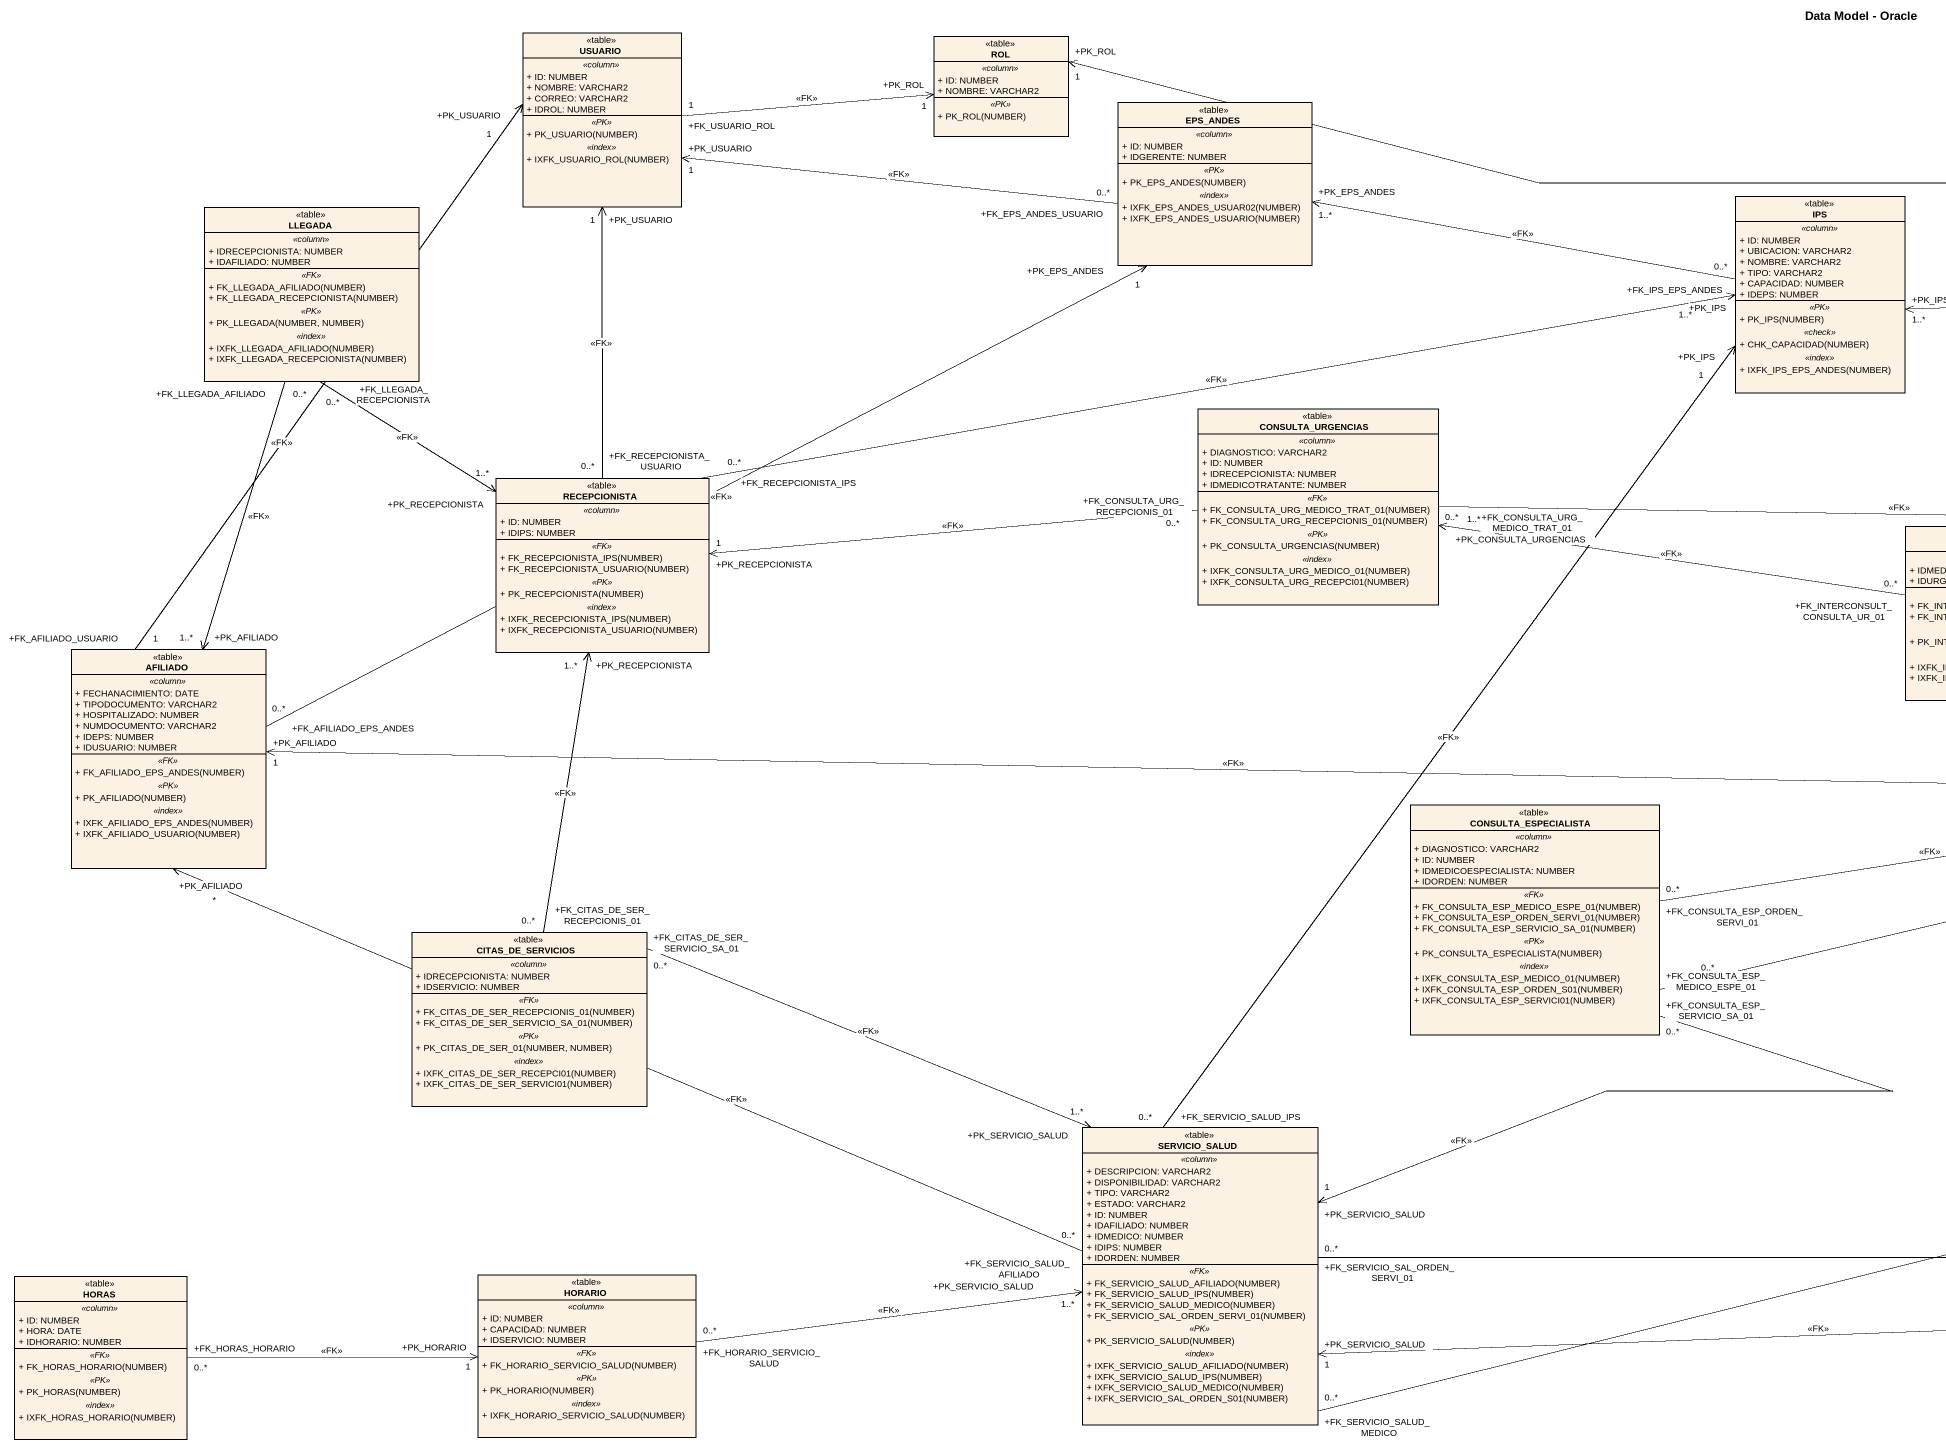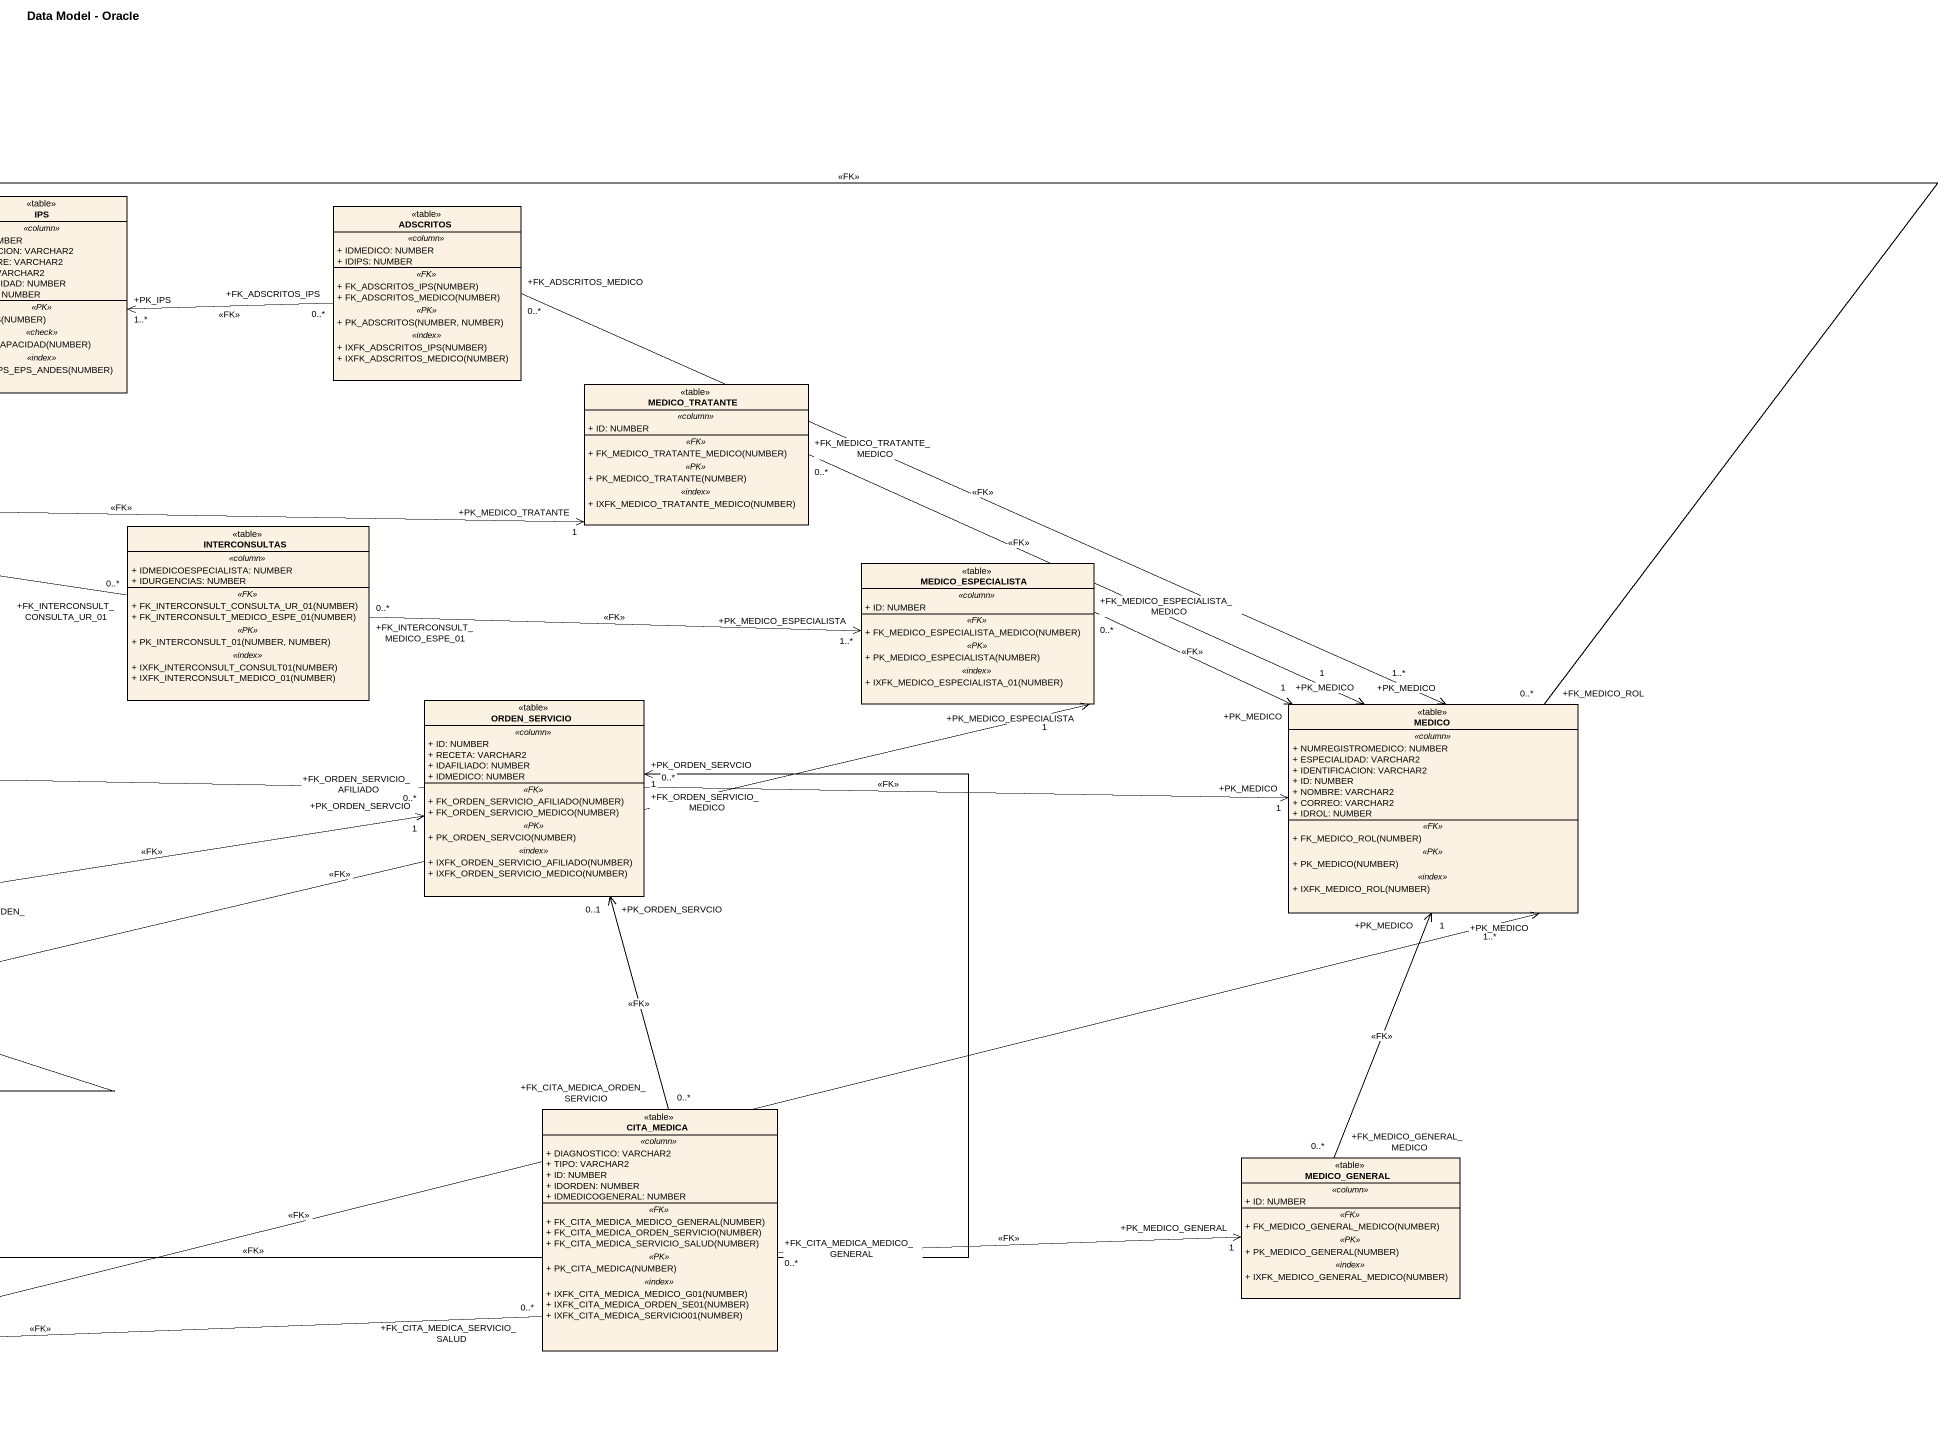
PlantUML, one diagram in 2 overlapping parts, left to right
@startuml
title Data Model - Oracle
hide circle
hide empty members
skinparam classAttributeIconSize 0
class USUARIO <<table>> #FCF2E3 {
  .. <<column>> ..
  + ID: NUMBER
  + NOMBRE: VARCHAR2
  + CORREO: VARCHAR2
  + IDROL: NUMBER
  .. <<PK>> ..
  + PK_USUARIO(NUMBER)
  .. <<index>> ..
  + IXFK_USUARIO_ROL(NUMBER)
}
class ROL <<table>> #FCF2E3 {
  .. <<column>> ..
  + ID: NUMBER
  + NOMBRE: VARCHAR2
  .. <<PK>> ..
  + PK_ROL(NUMBER)
}
class EPS_ANDES <<table>> #FCF2E3 {
  .. <<column>> ..
  + ID: NUMBER
  + IDGERENTE: NUMBER
  .. <<PK>> ..
  + PK_EPS_ANDES(NUMBER)
  .. <<index>> ..
  + IXFK_EPS_ANDES_USUAR02(NUMBER)
  + IXFK_EPS_ANDES_USUARIO(NUMBER)
}
class LLEGADA <<table>> #FCF2E3 {
  .. <<column>> ..
  + IDRECEPCIONISTA: NUMBER
  + IDAFILIADO: NUMBER
  .. <<FK>> ..
  + FK_LLEGADA_AFILIADO(NUMBER)
  + FK_LLEGADA_RECEPCIONISTA(NUMBER)
  .. <<PK>> ..
  + PK_LLEGADA(NUMBER, NUMBER)
  .. <<index>> ..
  + IXFK_LLEGADA_AFILIADO(NUMBER)
  + IXFK_LLEGADA_RECEPCIONISTA(NUMBER)
}
class IPS <<table>> #FCF2E3 {
  .. <<column>> ..
  + ID: NUMBER
  + UBICACION: VARCHAR2
  + NOMBRE: VARCHAR2
  + TIPO: VARCHAR2
  + CAPACIDAD: NUMBER
  + IDEPS: NUMBER
  .. <<PK>> ..
  + PK_IPS(NUMBER)
  .. <<check>> ..
  + CHK_CAPACIDAD(NUMBER)
  .. <<index>> ..
  + IXFK_IPS_EPS_ANDES(NUMBER)
}
class ADSCRITOS <<table>> #FCF2E3 {
  .. <<column>> ..
  + IDMEDICO: NUMBER
  + IDIPS: NUMBER
  .. <<FK>> ..
  + FK_ADSCRITOS_IPS(NUMBER)
  + FK_ADSCRITOS_MEDICO(NUMBER)
  .. <<PK>> ..
  + PK_ADSCRITOS(NUMBER, NUMBER)
  .. <<index>> ..
  + IXFK_ADSCRITOS_IPS(NUMBER)
  + IXFK_ADSCRITOS_MEDICO(NUMBER)
}
class CONSULTA_URGENCIAS <<table>> #FCF2E3 {
  .. <<column>> ..
  + DIAGNOSTICO: VARCHAR2
  + ID: NUMBER
  + IDRECEPCIONISTA: NUMBER
  + IDMEDICOTRATANTE: NUMBER
  .. <<FK>> ..
  + FK_CONSULTA_URG_MEDICO_TRAT_01(NUMBER)
  + FK_CONSULTA_URG_RECEPCIONIS_01(NUMBER)
  .. <<PK>> ..
  + PK_CONSULTA_URGENCIAS(NUMBER)
  .. <<index>> ..
  + IXFK_CONSULTA_URG_MEDICO_01(NUMBER)
  + IXFK_CONSULTA_URG_RECEPCI01(NUMBER)
}
class MEDICO_TRATANTE <<table>> #FCF2E3 {
  .. <<column>> ..
  + ID: NUMBER
  .. <<FK>> ..
  + FK_MEDICO_TRATANTE_MEDICO(NUMBER)
  .. <<PK>> ..
  + PK_MEDICO_TRATANTE(NUMBER)
  .. <<index>> ..
  + IXFK_MEDICO_TRATANTE_MEDICO(NUMBER)
}
class RECEPCIONISTA <<table>> #FCF2E3 {
  .. <<column>> ..
  + ID: NUMBER
  + IDIPS: NUMBER
  .. <<FK>> ..
  + FK_RECEPCIONISTA_IPS(NUMBER)
  + FK_RECEPCIONISTA_USUARIO(NUMBER)
  .. <<PK>> ..
  + PK_RECEPCIONISTA(NUMBER)
  .. <<index>> ..
  + IXFK_RECEPCIONISTA_IPS(NUMBER)
  + IXFK_RECEPCIONISTA_USUARIO(NUMBER)
}
class INTERCONSULTAS <<table>> #FCF2E3 {
  .. <<column>> ..
  + IDMEDICOESPECIALISTA: NUMBER
  + IDURGENCIAS: NUMBER
  .. <<FK>> ..
  + FK_INTERCONSULT_CONSULTA_UR_01(NUMBER)
  + FK_INTERCONSULT_MEDICO_ESPE_01(NUMBER)
  .. <<PK>> ..
  + PK_INTERCONSULT_01(NUMBER, NUMBER)
  .. <<index>> ..
  + IXFK_INTERCONSULT_CONSULT01(NUMBER)
  + IXFK_INTERCONSULT_MEDICO_01(NUMBER)
}
class MEDICO_ESPECIALISTA <<table>> #FCF2E3 {
  .. <<column>> ..
  + ID: NUMBER
  .. <<FK>> ..
  + FK_MEDICO_ESPECIALISTA_MEDICO(NUMBER)
  .. <<PK>> ..
  + PK_MEDICO_ESPECIALISTA(NUMBER)
  .. <<index>> ..
  + IXFK_MEDICO_ESPECIALISTA_01(NUMBER)
}
class AFILIADO <<table>> #FCF2E3 {
  .. <<column>> ..
  + FECHANACIMIENTO: DATE
  + TIPODOCUMENTO: VARCHAR2
  + HOSPITALIZADO: NUMBER
  + NUMDOCUMENTO: VARCHAR2
  + IDEPS: NUMBER
  + IDUSUARIO: NUMBER
  .. <<FK>> ..
  + FK_AFILIADO_EPS_ANDES(NUMBER)
  .. <<PK>> ..
  + PK_AFILIADO(NUMBER)
  .. <<index>> ..
  + IXFK_AFILIADO_EPS_ANDES(NUMBER)
  + IXFK_AFILIADO_USUARIO(NUMBER)
}
class ORDEN_SERVICIO <<table>> #FCF2E3 {
  .. <<column>> ..
  + ID: NUMBER
  + RECETA: VARCHAR2
  + IDAFILIADO: NUMBER
  + IDMEDICO: NUMBER
  .. <<FK>> ..
  + FK_ORDEN_SERVICIO_AFILIADO(NUMBER)
  + FK_ORDEN_SERVICIO_MEDICO(NUMBER)
  .. <<PK>> ..
  + PK_ORDEN_SERVCIO(NUMBER)
  .. <<index>> ..
  + IXFK_ORDEN_SERVICIO_AFILIADO(NUMBER)
  + IXFK_ORDEN_SERVICIO_MEDICO(NUMBER)
}
class MEDICO <<table>> #FCF2E3 {
  .. <<column>> ..
  + NUMREGISTROMEDICO: NUMBER
  + ESPECIALIDAD: VARCHAR2
  + IDENTIFICACION: VARCHAR2
  + ID: NUMBER
  + NOMBRE: VARCHAR2
  + CORREO: VARCHAR2
  + IDROL: NUMBER
  .. <<FK>> ..
  + FK_MEDICO_ROL(NUMBER)
  .. <<PK>> ..
  + PK_MEDICO(NUMBER)
  .. <<index>> ..
  + IXFK_MEDICO_ROL(NUMBER)
}
class CONSULTA_ESPECIALISTA <<table>> #FCF2E3 {
  .. <<column>> ..
  + DIAGNOSTICO: VARCHAR2
  + ID: NUMBER
  + IDMEDICOESPECIALISTA: NUMBER
  + IDORDEN: NUMBER
  .. <<FK>> ..
  + FK_CONSULTA_ESP_MEDICO_ESPE_01(NUMBER)
  + FK_CONSULTA_ESP_ORDEN_SERVI_01(NUMBER)
  + FK_CONSULTA_ESP_SERVICIO_SA_01(NUMBER)
  .. <<PK>> ..
  + PK_CONSULTA_ESPECIALISTA(NUMBER)
  .. <<index>> ..
  + IXFK_CONSULTA_ESP_MEDICO_01(NUMBER)
  + IXFK_CONSULTA_ESP_ORDEN_S01(NUMBER)
  + IXFK_CONSULTA_ESP_SERVICI01(NUMBER)
}
class CITAS_DE_SERVICIOS <<table>> #FCF2E3 {
  .. <<column>> ..
  + IDRECEPCIONISTA: NUMBER
  + IDSERVICIO: NUMBER
  .. <<FK>> ..
  + FK_CITAS_DE_SER_RECEPCIONIS_01(NUMBER)
  + FK_CITAS_DE_SER_SERVICIO_SA_01(NUMBER)
  .. <<PK>> ..
  + PK_CITAS_DE_SER_01(NUMBER, NUMBER)
  .. <<index>> ..
  + IXFK_CITAS_DE_SER_RECEPCI01(NUMBER)
  + IXFK_CITAS_DE_SER_SERVICI01(NUMBER)
}
class CITA_MEDICA <<table>> #FCF2E3 {
  .. <<column>> ..
  + DIAGNOSTICO: VARCHAR2
  + TIPO: VARCHAR2
  + ID: NUMBER
  + IDORDEN: NUMBER
  + IDMEDICOGENERAL: NUMBER
  .. <<FK>> ..
  + FK_CITA_MEDICA_MEDICO_GENERAL(NUMBER)
  + FK_CITA_MEDICA_ORDEN_SERVICIO(NUMBER)
  + FK_CITA_MEDICA_SERVICIO_SALUD(NUMBER)
  .. <<PK>> ..
  + PK_CITA_MEDICA(NUMBER)
  .. <<index>> ..
  + IXFK_CITA_MEDICA_MEDICO_G01(NUMBER)
  + IXFK_CITA_MEDICA_ORDEN_SE01(NUMBER)
  + IXFK_CITA_MEDICA_SERVICIO01(NUMBER)
}
class SERVICIO_SALUD <<table>> #FCF2E3 {
  .. <<column>> ..
  + DESCRIPCION: VARCHAR2
  + DISPONIBILIDAD: VARCHAR2
  + TIPO: VARCHAR2
  + ESTADO: VARCHAR2
  + ID: NUMBER
  + IDAFILIADO: NUMBER
  + IDMEDICO: NUMBER
  + IDIPS: NUMBER
  + IDORDEN: NUMBER
  .. <<FK>> ..
  + FK_SERVICIO_SALUD_AFILIADO(NUMBER)
  + FK_SERVICIO_SALUD_IPS(NUMBER)
  + FK_SERVICIO_SALUD_MEDICO(NUMBER)
  + FK_SERVICIO_SAL_ORDEN_SERVI_01(NUMBER)
  .. <<PK>> ..
  + PK_SERVICIO_SALUD(NUMBER)
  .. <<index>> ..
  + IXFK_SERVICIO_SALUD_AFILIADO(NUMBER)
  + IXFK_SERVICIO_SALUD_IPS(NUMBER)
  + IXFK_SERVICIO_SALUD_MEDICO(NUMBER)
  + IXFK_SERVICIO_SAL_ORDEN_S01(NUMBER)
}
class MEDICO_GENERAL <<table>> #FCF2E3 {
  .. <<column>> ..
  + ID: NUMBER
  .. <<FK>> ..
  + FK_MEDICO_GENERAL_MEDICO(NUMBER)
  .. <<PK>> ..
  + PK_MEDICO_GENERAL(NUMBER)
  .. <<index>> ..
  + IXFK_MEDICO_GENERAL_MEDICO(NUMBER)
}
class HORAS <<table>> #FCF2E3 {
  .. <<column>> ..
  + ID: NUMBER
  + HORA: DATE
  + IDHORARIO: NUMBER
  .. <<FK>> ..
  + FK_HORAS_HORARIO(NUMBER)
  .. <<PK>> ..
  + PK_HORAS(NUMBER)
  .. <<index>> ..
  + IXFK_HORAS_HORARIO(NUMBER)
}
class HORARIO <<table>> #FCF2E3 {
  .. <<column>> ..
  + ID: NUMBER
  + CAPACIDAD: NUMBER
  + IDSERVICIO: NUMBER
  .. <<FK>> ..
  + FK_HORARIO_SERVICIO_SALUD(NUMBER)
  .. <<PK>> ..
  + PK_HORARIO(NUMBER)
  .. <<index>> ..
  + IXFK_HORARIO_SERVICIO_SALUD(NUMBER)
}
USUARIO "+FK_USUARIO_ROL\n1" -right-> "+PK_ROL\n1" ROL : <<FK>>
EPS_ANDES "+FK_EPS_ANDES_USUARIO\n0..*" -left-> "+PK_USUARIO\n1" USUARIO : <<FK>>
LLEGADA "+FK_LLEGADA_RECEPCIONISTA\n0..*" --> "+PK_RECEPCIONISTA\n1..*" RECEPCIONISTA : <<FK>>
LLEGADA "+FK_LLEGADA_AFILIADO\n0..*" --> "+PK_AFILIADO\n1..*" AFILIADO : <<FK>>
IPS "+FK_IPS_EPS_ANDES\n0..*" -left-> "+PK_EPS_ANDES\n1..*" EPS_ANDES : <<FK>>
ADSCRITOS "+FK_ADSCRITOS_IPS\n0..*" -left-> "+PK_IPS\n1..*" IPS : <<FK>>
ADSCRITOS "+FK_ADSCRITOS_MEDICO\n0..*" -right-> "+PK_MEDICO\n1..*" MEDICO : <<FK>>
CONSULTA_URGENCIAS "+FK_CONSULTA_URG_MEDICO_TRAT_01\n0..*" -right-> "+PK_MEDICO_TRATANTE\n1" MEDICO_TRATANTE : <<FK>>
CONSULTA_URGENCIAS "+FK_CONSULTA_URG_RECEPCIONIS_01\n0..*" -left-> "+PK_RECEPCIONISTA\n1" RECEPCIONISTA : <<FK>>
MEDICO_TRATANTE "+FK_MEDICO_TRATANTE_MEDICO\n0..*" -right-> "+PK_MEDICO\n1" MEDICO : <<FK>>
RECEPCIONISTA "+FK_RECEPCIONISTA_USUARIO\n0..*" -up-> "+PK_USUARIO\n1" USUARIO : <<FK>>
RECEPCIONISTA "+FK_RECEPCIONISTA_IPS\n0..*" -right-> "+PK_IPS\n1..*" IPS : <<FK>>
INTERCONSULTAS "+FK_INTERCONSULT_CONSULTA_UR_01\n0..*" -left-> "+PK_CONSULTA_URGENCIAS\n1..*" CONSULTA_URGENCIAS : <<FK>>
INTERCONSULTAS "+FK_INTERCONSULT_MEDICO_ESPE_01\n0..*" -right-> "+PK_MEDICO_ESPECIALISTA\n1..*" MEDICO_ESPECIALISTA : <<FK>>
MEDICO_ESPECIALISTA "+FK_MEDICO_ESPECIALISTA_MEDICO\n0..*" -right-> "+PK_MEDICO\n1" MEDICO : <<FK>>
AFILIADO "+FK_AFILIADO_USUARIO\n1" -up-> "+PK_USUARIO\n1" USUARIO : <<FK>>
AFILIADO "+FK_AFILIADO_EPS_ANDES\n0..*" -right-> "+PK_EPS_ANDES\n1" EPS_ANDES : <<FK>>
ORDEN_SERVICIO "+FK_ORDEN_SERVICIO_AFILIADO\n0..*" -left-> "+PK_AFILIADO\n1" AFILIADO : <<FK>>
ORDEN_SERVICIO "+FK_ORDEN_SERVICIO_MEDICO\n0..*" -right-> "+PK_MEDICO\n1" MEDICO : <<FK>>
MEDICO "+FK_MEDICO_ROL\n0..*" -left-> "+PK_ROL\n1" ROL : <<FK>>
CONSULTA_ESPECIALISTA "+FK_CONSULTA_ESP_MEDICO_ESPE_01\n0..*" -right-> "+PK_MEDICO_ESPECIALISTA\n1" MEDICO_ESPECIALISTA : <<FK>>
CONSULTA_ESPECIALISTA "+FK_CONSULTA_ESP_ORDEN_SERVI_01\n0..*" -right-> "+PK_ORDEN_SERVCIO\n1" ORDEN_SERVICIO : <<FK>>
CONSULTA_ESPECIALISTA "+FK_CONSULTA_ESP_SERVICIO_SA_01\n0..*" --> "+PK_SERVICIO_SALUD\n1" SERVICIO_SALUD : <<FK>>
CITAS_DE_SERVICIOS "+FK_CITAS_DE_SER_RECEPCIONIS_01\n0..*" -up-> "+PK_RECEPCIONISTA\n1..*" RECEPCIONISTA : <<FK>>
CITAS_DE_SERVICIOS "+FK_CITAS_DE_SER_SERVICIO_SA_01\n0..*" -right-> "+PK_SERVICIO_SALUD\n1..*" SERVICIO_SALUD : <<FK>>
CITA_MEDICA "+FK_CITA_MEDICA_ORDEN_SERVICIO\n0..*" -up-> "+PK_ORDEN_SERVCIO\n0..1" ORDEN_SERVICIO : <<FK>>
CITA_MEDICA "+FK_CITA_MEDICA_SERVICIO_SALUD\n0..*" -left-> "+PK_SERVICIO_SALUD\n1" SERVICIO_SALUD : <<FK>>
CITA_MEDICA "+FK_CITA_MEDICA_MEDICO_GENERAL\n0..*" -right-> "+PK_MEDICO_GENERAL\n1" MEDICO_GENERAL : <<FK>>
SERVICIO_SALUD "+FK_SERVICIO_SALUD_IPS\n0..*" -up-> "+PK_IPS\n1" IPS : <<FK>>
SERVICIO_SALUD "+FK_SERVICIO_SALUD_AFILIADO\n0..*" -left-> "+PK_AFILIADO\n*" AFILIADO : <<FK>>
SERVICIO_SALUD "+FK_SERVICIO_SAL_ORDEN_SERVI_01\n0..*" -right-> "+PK_ORDEN_SERVCIO\n1" ORDEN_SERVICIO : <<FK>>
SERVICIO_SALUD "+FK_SERVICIO_SALUD_MEDICO\n0..*" -right-> "+PK_MEDICO\n1..*" MEDICO : <<FK>>
MEDICO_GENERAL "+FK_MEDICO_GENERAL_MEDICO\n0..*" -up-> "+PK_MEDICO\n1" MEDICO : <<FK>>
HORAS "+FK_HORAS_HORARIO\n0..*" -right-> "+PK_HORARIO\n1" HORARIO : <<FK>>
HORARIO "+FK_HORARIO_SERVICIO_SALUD\n0..*" -right-> "+PK_SERVICIO_SALUD\n1..*" SERVICIO_SALUD : <<FK>>
@enduml
